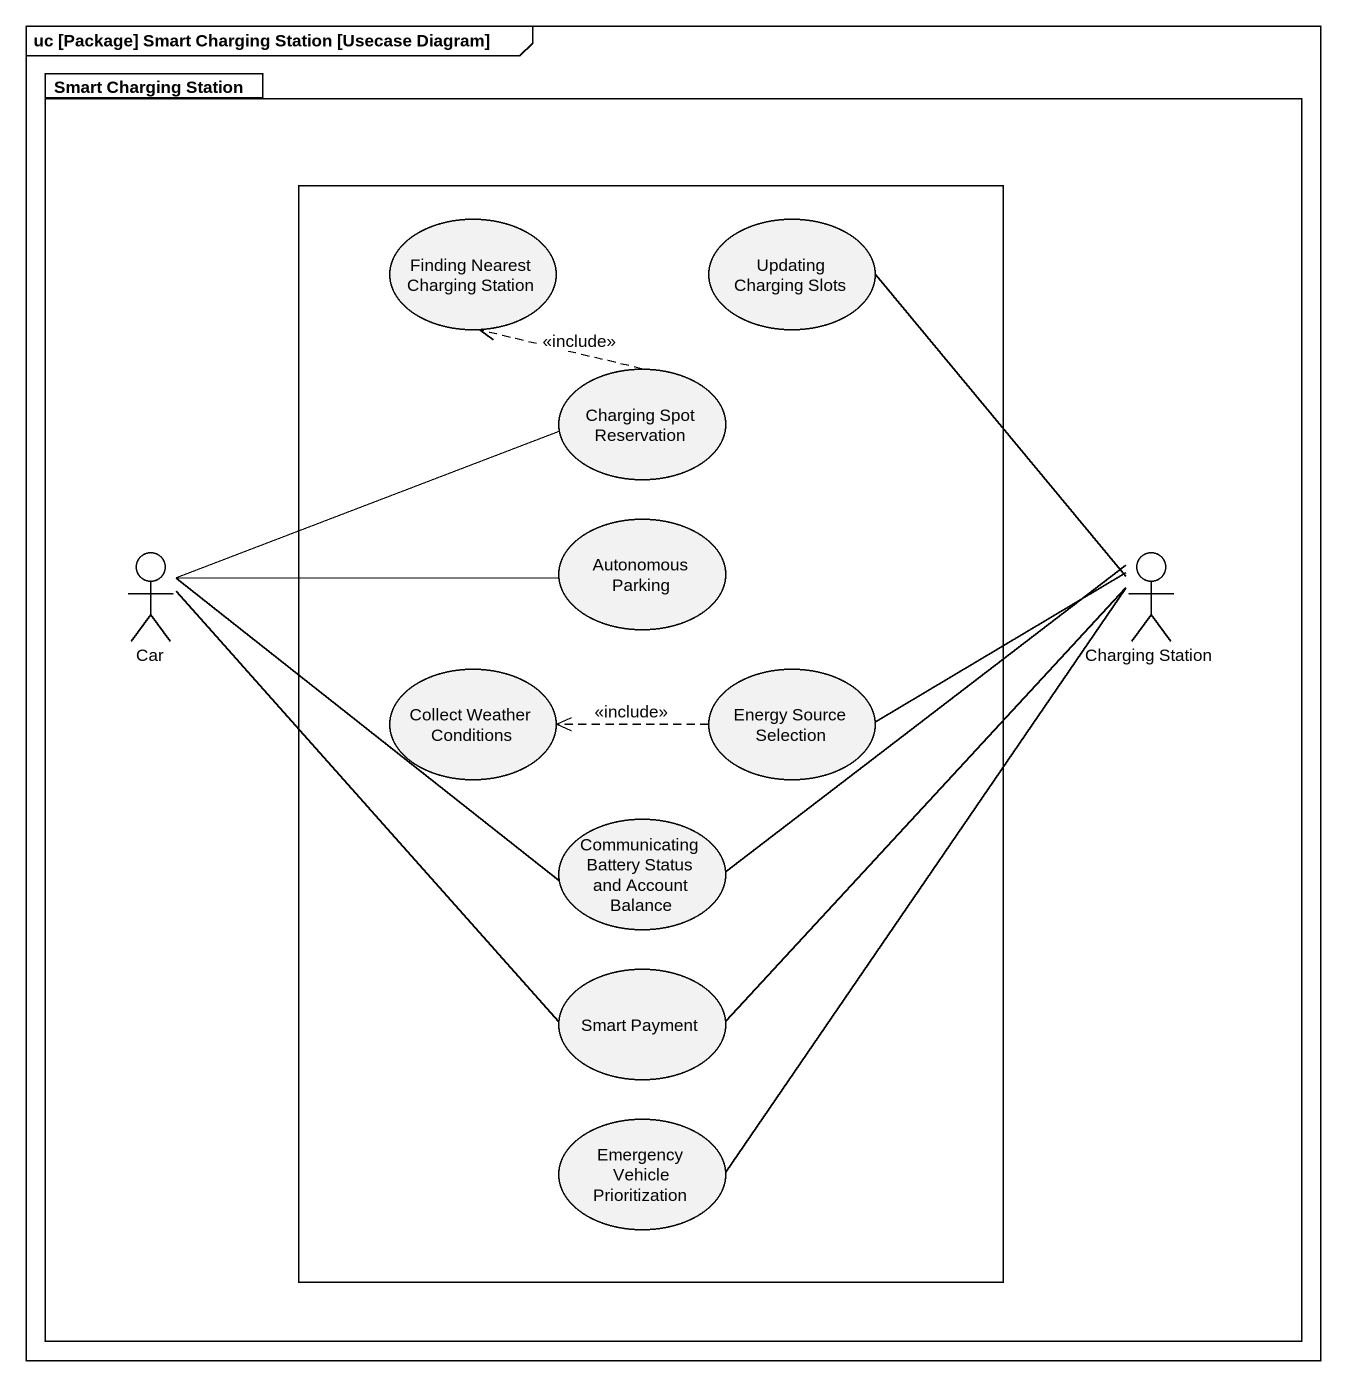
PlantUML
@startuml
mainframe uc [Package] Smart Charging Station [Usecase Diagram]
package "Smart Charging Station" as Smart_Charging_Station {
  rectangle " " as rectangle1 {
    usecase "Finding Nearest Charging Station" as Finding_Nearest_Charging
    usecase "Updating Charging Slots" as Updating_Charging_Slots
    usecase "Charging Spot Reservation" as Charging_Spot_Reservation
    usecase "Autonomous Parking" as Autonomous_Parking
    usecase "Collect Weather Conditions" as Collect_Weather_Conditions
    usecase "Energy Source Selection" as Energy_Source_Selection
    usecase "Communicating Battery Status and Account Balance" as Communicating_Battery
    usecase "Smart Payment" as Smart_Payment
    usecase "Emergency Vehicle Prioritization" as Emergency_Vehicle
  }
  actor Car
  actor "Charging Station" as Charging_Station
}
Charging_Spot_Reservation .up.> Finding_Nearest_Charging : <<include>>
Car -right- Charging_Spot_Reservation
Car -right- Autonomous_Parking
Car -right- Communicating_Battery
Car -- Smart_Payment
Charging_Station -up- Updating_Charging_Slots
Charging_Station -left- Energy_Source_Selection
Charging_Station -left- Communicating_Battery
Charging_Station -- Smart_Payment
Charging_Station -- Emergency_Vehicle
Energy_Source_Selection .left.> Collect_Weather_Conditions : <<include>>
@enduml
